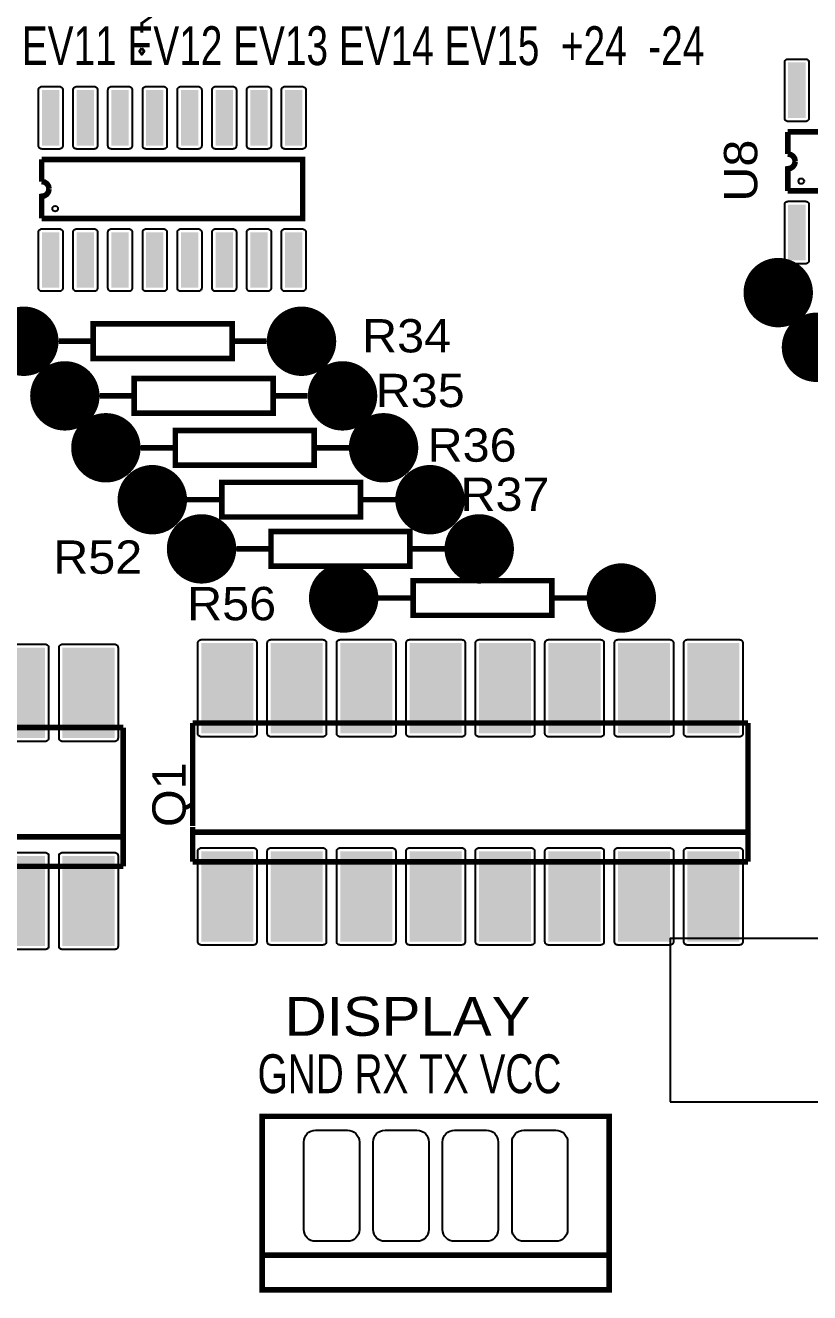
# Model space of a CAD drawing. Header units: inches. Extents: x 18.7 to 39.4, y 4.3 to 20.5.
# Drawn here: x 25.303 to 26.794, y 11.537 to 13.948 of the extents above; entities that cross this region are included whole.
import ezdxf
from ezdxf.enums import TextEntityAlignment as Align

# ---------------------------------------------------------------- set-up
doc = ezdxf.new("R2010")
doc.units = ezdxf.units.IN
doc.header["$MEASUREMENT"] = 0
for name, color, linetype in [('SYMS', 7, 'Continuous'), ('TAGS', 150, 'Continuous'), ('XREF', 7, 'Continuous')]:
    doc.layers.add(name, color=color, linetype=linetype)
doc.styles.get("Standard").update_dxf_attribs({"font": 'arial.ttf'})
doc.styles.add('WD', font='romans.shx')

# ---------------------------------------------------------------- blocks, each defined once
blk = doc.blocks.new('RPAD')
blk.add_trace([(-0.5, -0.5), (-0.5, 0.5), (0.5, -0.5), (0.5, 0.5)])
blk = doc.blocks.new('EPAD')
at = {"const_width": 0.5}
blk.add_lwpolyline([(-0.25, 0, 1), (0.25, 0, 1)], format="xyb", close=True, dxfattribs=at)
blk = doc.blocks.new('NextionControlV4')
for points in [[(44.5068, 16.2564), (44.5318, 16.2564), (44.5328, 16.2563), (44.5337, 16.256), (44.5346, 16.2555), (44.5353, 16.2549), (44.5359, 16.2542), (44.5364, 16.2533), (44.5367, 16.2524), (44.5368, 16.2514), (44.5368, 16.1714), (44.5367, 16.1704), (44.5364, 16.1694), (44.5359, 16.1686), (44.5353, 16.1678), (44.5346, 16.1672), (44.5337, 16.1668), (44.5328, 16.1665), (44.5318, 16.1664), (44.5068, 16.1664), (44.5057, 16.1665), (44.5048, 16.1668), (44.5039, 16.1672), (44.5032, 16.1678), (44.5026, 16.1686), (44.5022, 16.1694), (44.5019, 16.1704), (44.5018, 16.1714), (44.5018, 16.2514), (44.5019, 16.2524), (44.5022, 16.2533), (44.5026, 16.2542), (44.5032, 16.2549), (44.5039, 16.2555), (44.5048, 16.256), (44.5057, 16.2563), (44.5068, 16.2564)], [(43.432, 16.2167), (43.457, 16.2167), (43.458, 16.2166), (43.4589, 16.2163), (43.4598, 16.2159), (43.4605, 16.2153), (43.4611, 16.2145), (43.4616, 16.2137), (43.4619, 16.2127), (43.462, 16.2117), (43.462, 16.1317), (43.4619, 16.1307), (43.4616, 16.1297), (43.4611, 16.1289), (43.4605, 16.1281), (43.4598, 16.1275), (43.4589, 16.1271), (43.458, 16.1268), (43.457, 16.1267), (43.432, 16.1267), (43.431, 16.1268), (43.43, 16.1271), (43.4292, 16.1275), (43.4284, 16.1281), (43.4278, 16.1289), (43.4274, 16.1297), (43.4271, 16.1307), (43.427, 16.1317), (43.427, 16.2117), (43.4271, 16.2127), (43.4274, 16.2137), (43.4278, 16.2145), (43.4284, 16.2153), (43.4292, 16.2159), (43.43, 16.2163), (43.431, 16.2166), (43.432, 16.2167)], [(43.482, 16.2167), (43.507, 16.2167), (43.508, 16.2166), (43.5089, 16.2163), (43.5098, 16.2159), (43.5105, 16.2153), (43.5111, 16.2145), (43.5116, 16.2137), (43.5119, 16.2127), (43.512, 16.2117), (43.512, 16.1317), (43.5119, 16.1307), (43.5116, 16.1297), (43.5111, 16.1289), (43.5105, 16.1281), (43.5098, 16.1275), (43.5089, 16.1271), (43.508, 16.1268), (43.507, 16.1267), (43.482, 16.1267), (43.481, 16.1268), (43.48, 16.1271), (43.4792, 16.1275), (43.4784, 16.1281), (43.4778, 16.1289), (43.4774, 16.1297), (43.4771, 16.1307), (43.477, 16.1317), (43.477, 16.2117), (43.4771, 16.2127), (43.4774, 16.2137), (43.4778, 16.2145), (43.4784, 16.2153), (43.4792, 16.2159), (43.48, 16.2163), (43.481, 16.2166), (43.482, 16.2167)], [(43.532, 16.2167), (43.557, 16.2167), (43.558, 16.2166), (43.5589, 16.2163), (43.5598, 16.2159), (43.5605, 16.2153), (43.5611, 16.2145), (43.5616, 16.2137), (43.5619, 16.2127), (43.562, 16.2117), (43.562, 16.1317), (43.5619, 16.1307), (43.5616, 16.1297), (43.5611, 16.1289), (43.5605, 16.1281), (43.5598, 16.1275), (43.5589, 16.1271), (43.558, 16.1268), (43.557, 16.1267), (43.532, 16.1267), (43.531, 16.1268), (43.53, 16.1271), (43.5292, 16.1275), (43.5284, 16.1281), (43.5278, 16.1289), (43.5274, 16.1297), (43.5271, 16.1307), (43.527, 16.1317), (43.527, 16.2117), (43.5271, 16.2127), (43.5274, 16.2137), (43.5278, 16.2145), (43.5284, 16.2153), (43.5292, 16.2159), (43.53, 16.2163), (43.531, 16.2166), (43.532, 16.2167)], [(43.582, 16.2167), (43.607, 16.2167), (43.608, 16.2166), (43.6089, 16.2163), (43.6098, 16.2159), (43.6105, 16.2153), (43.6111, 16.2145), (43.6116, 16.2137), (43.6119, 16.2127), (43.612, 16.2117), (43.612, 16.1317), (43.6119, 16.1307), (43.6116, 16.1297), (43.6111, 16.1289), (43.6105, 16.1281), (43.6098, 16.1275), (43.6089, 16.1271), (43.608, 16.1268), (43.607, 16.1267), (43.582, 16.1267), (43.581, 16.1268), (43.58, 16.1271), (43.5792, 16.1275), (43.5784, 16.1281), (43.5778, 16.1289), (43.5774, 16.1297), (43.5771, 16.1307), (43.577, 16.1317), (43.577, 16.2117), (43.5771, 16.2127), (43.5774, 16.2137), (43.5778, 16.2145), (43.5784, 16.2153), (43.5792, 16.2159), (43.58, 16.2163), (43.581, 16.2166), (43.582, 16.2167)], [(43.632, 16.2167), (43.657, 16.2167), (43.658, 16.2166), (43.6589, 16.2163), (43.6598, 16.2159), (43.6605, 16.2153), (43.6611, 16.2145), (43.6616, 16.2137), (43.6619, 16.2127), (43.662, 16.2117), (43.662, 16.1317), (43.6619, 16.1307), (43.6616, 16.1297), (43.6611, 16.1289), (43.6605, 16.1281), (43.6598, 16.1275), (43.6589, 16.1271), (43.658, 16.1268), (43.657, 16.1267), (43.632, 16.1267), (43.631, 16.1268), (43.63, 16.1271), (43.6292, 16.1275), (43.6284, 16.1281), (43.6278, 16.1289), (43.6274, 16.1297), (43.6271, 16.1307), (43.627, 16.1317), (43.627, 16.2117), (43.6271, 16.2127), (43.6274, 16.2137), (43.6278, 16.2145), (43.6284, 16.2153), (43.6292, 16.2159), (43.63, 16.2163), (43.631, 16.2166), (43.632, 16.2167)], [(43.682, 16.2167), (43.707, 16.2167), (43.708, 16.2166), (43.7089, 16.2163), (43.7098, 16.2159), (43.7105, 16.2153), (43.7111, 16.2145), (43.7116, 16.2137), (43.7119, 16.2127), (43.712, 16.2117), (43.712, 16.1317), (43.7119, 16.1307), (43.7116, 16.1297), (43.7111, 16.1289), (43.7105, 16.1281), (43.7098, 16.1275), (43.7089, 16.1271), (43.708, 16.1268), (43.707, 16.1267), (43.682, 16.1267), (43.681, 16.1268), (43.68, 16.1271), (43.6792, 16.1275), (43.6784, 16.1281), (43.6778, 16.1289), (43.6774, 16.1297), (43.6771, 16.1307), (43.677, 16.1317), (43.677, 16.2117), (43.6771, 16.2127), (43.6774, 16.2137), (43.6778, 16.2145), (43.6784, 16.2153), (43.6792, 16.2159), (43.68, 16.2163), (43.681, 16.2166), (43.682, 16.2167)], [(43.732, 16.2167), (43.757, 16.2167), (43.758, 16.2166), (43.7589, 16.2163), (43.7598, 16.2159), (43.7605, 16.2153), (43.7611, 16.2145), (43.7616, 16.2137), (43.7619, 16.2127), (43.762, 16.2117), (43.762, 16.1317), (43.7619, 16.1307), (43.7616, 16.1297), (43.7611, 16.1289), (43.7605, 16.1281), (43.7598, 16.1275), (43.7589, 16.1271), (43.758, 16.1268), (43.757, 16.1267), (43.732, 16.1267), (43.731, 16.1268), (43.73, 16.1271), (43.7292, 16.1275), (43.7284, 16.1281), (43.7278, 16.1289), (43.7274, 16.1297), (43.7271, 16.1307), (43.727, 16.1317), (43.727, 16.2117), (43.7271, 16.2127), (43.7274, 16.2137), (43.7278, 16.2145), (43.7284, 16.2153), (43.7292, 16.2159), (43.73, 16.2163), (43.731, 16.2166), (43.732, 16.2167)], [(43.782, 16.2167), (43.807, 16.2167), (43.808, 16.2166), (43.8089, 16.2163), (43.8098, 16.2159), (43.8105, 16.2153), (43.8111, 16.2145), (43.8116, 16.2137), (43.8119, 16.2127), (43.812, 16.2117), (43.812, 16.1317), (43.8119, 16.1307), (43.8116, 16.1297), (43.8111, 16.1289), (43.8105, 16.1281), (43.8098, 16.1275), (43.8089, 16.1271), (43.808, 16.1268), (43.807, 16.1267), (43.782, 16.1267), (43.781, 16.1268), (43.78, 16.1271), (43.7792, 16.1275), (43.7784, 16.1281), (43.7778, 16.1289), (43.7774, 16.1297), (43.7771, 16.1307), (43.777, 16.1317), (43.777, 16.2117), (43.7771, 16.2127), (43.7774, 16.2137), (43.7778, 16.2145), (43.7784, 16.2153), (43.7792, 16.2159), (43.78, 16.2163), (43.781, 16.2166), (43.782, 16.2167)], [(44.5318, 15.9614), (44.5068, 15.9614), (44.5057, 15.9615), (44.5048, 15.9618), (44.5039, 15.9622), (44.5032, 15.9628), (44.5026, 15.9636), (44.5022, 15.9644), (44.5019, 15.9654), (44.5018, 15.9664), (44.5018, 16.0464), (44.5019, 16.0474), (44.5022, 16.0483), (44.5026, 16.0492), (44.5032, 16.0499), (44.5039, 16.0505), (44.5048, 16.051), (44.5057, 16.0513), (44.5068, 16.0514), (44.5318, 16.0514), (44.5328, 16.0513), (44.5337, 16.051), (44.5346, 16.0505), (44.5353, 16.0499), (44.5359, 16.0492), (44.5364, 16.0483), (44.5367, 16.0474), (44.5368, 16.0464), (44.5368, 15.9664), (44.5367, 15.9654), (44.5364, 15.9644), (44.5359, 15.9636), (44.5353, 15.9628), (44.5346, 15.9622), (44.5337, 15.9618), (44.5328, 15.9615), (44.5318, 15.9614)], [(43.457, 15.9217), (43.432, 15.9217), (43.431, 15.9218), (43.43, 15.9221), (43.4292, 15.9225), (43.4284, 15.9231), (43.4278, 15.9239), (43.4274, 15.9247), (43.4271, 15.9257), (43.427, 15.9267), (43.427, 16.0067), (43.4271, 16.0077), (43.4274, 16.0087), (43.4278, 16.0095), (43.4284, 16.0103), (43.4292, 16.0109), (43.43, 16.0113), (43.431, 16.0116), (43.432, 16.0117), (43.457, 16.0117), (43.458, 16.0116), (43.4589, 16.0113), (43.4598, 16.0109), (43.4605, 16.0103), (43.4611, 16.0095), (43.4616, 16.0087), (43.4619, 16.0077), (43.462, 16.0067), (43.462, 15.9267), (43.4619, 15.9257), (43.4616, 15.9247), (43.4611, 15.9239), (43.4605, 15.9231), (43.4598, 15.9225), (43.4589, 15.9221), (43.458, 15.9218), (43.457, 15.9217)], [(43.507, 15.9217), (43.482, 15.9217), (43.481, 15.9218), (43.48, 15.9221), (43.4792, 15.9225), (43.4784, 15.9231), (43.4778, 15.9239), (43.4774, 15.9247), (43.4771, 15.9257), (43.477, 15.9267), (43.477, 16.0067), (43.4771, 16.0077), (43.4774, 16.0087), (43.4778, 16.0095), (43.4784, 16.0103), (43.4792, 16.0109), (43.48, 16.0113), (43.481, 16.0116), (43.482, 16.0117), (43.507, 16.0117), (43.508, 16.0116), (43.5089, 16.0113), (43.5098, 16.0109), (43.5105, 16.0103), (43.5111, 16.0095), (43.5116, 16.0087), (43.5119, 16.0077), (43.512, 16.0067), (43.512, 15.9267), (43.5119, 15.9257), (43.5116, 15.9247), (43.5111, 15.9239), (43.5105, 15.9231), (43.5098, 15.9225), (43.5089, 15.9221), (43.508, 15.9218), (43.507, 15.9217)], [(43.557, 15.9217), (43.532, 15.9217), (43.531, 15.9218), (43.53, 15.9221), (43.5292, 15.9225), (43.5284, 15.9231), (43.5278, 15.9239), (43.5274, 15.9247), (43.5271, 15.9257), (43.527, 15.9267), (43.527, 16.0067), (43.5271, 16.0077), (43.5274, 16.0087), (43.5278, 16.0095), (43.5284, 16.0103), (43.5292, 16.0109), (43.53, 16.0113), (43.531, 16.0116), (43.532, 16.0117), (43.557, 16.0117), (43.558, 16.0116), (43.5589, 16.0113), (43.5598, 16.0109), (43.5605, 16.0103), (43.5611, 16.0095), (43.5616, 16.0087), (43.5619, 16.0077), (43.562, 16.0067), (43.562, 15.9267), (43.5619, 15.9257), (43.5616, 15.9247), (43.5611, 15.9239), (43.5605, 15.9231), (43.5598, 15.9225), (43.5589, 15.9221), (43.558, 15.9218), (43.557, 15.9217)], [(43.607, 15.9217), (43.582, 15.9217), (43.581, 15.9218), (43.58, 15.9221), (43.5792, 15.9225), (43.5784, 15.9231), (43.5778, 15.9239), (43.5774, 15.9247), (43.5771, 15.9257), (43.577, 15.9267), (43.577, 16.0067), (43.5771, 16.0077), (43.5774, 16.0087), (43.5778, 16.0095), (43.5784, 16.0103), (43.5792, 16.0109), (43.58, 16.0113), (43.581, 16.0116), (43.582, 16.0117), (43.607, 16.0117), (43.608, 16.0116), (43.6089, 16.0113), (43.6098, 16.0109), (43.6105, 16.0103), (43.6111, 16.0095), (43.6116, 16.0087), (43.6119, 16.0077), (43.612, 16.0067), (43.612, 15.9267), (43.6119, 15.9257), (43.6116, 15.9247), (43.6111, 15.9239), (43.6105, 15.9231), (43.6098, 15.9225), (43.6089, 15.9221), (43.608, 15.9218), (43.607, 15.9217)], [(43.657, 15.9217), (43.632, 15.9217), (43.631, 15.9218), (43.63, 15.9221), (43.6292, 15.9225), (43.6284, 15.9231), (43.6278, 15.9239), (43.6274, 15.9247), (43.6271, 15.9257), (43.627, 15.9267), (43.627, 16.0067), (43.6271, 16.0077), (43.6274, 16.0087), (43.6278, 16.0095), (43.6284, 16.0103), (43.6292, 16.0109), (43.63, 16.0113), (43.631, 16.0116), (43.632, 16.0117), (43.657, 16.0117), (43.658, 16.0116), (43.6589, 16.0113), (43.6598, 16.0109), (43.6605, 16.0103), (43.6611, 16.0095), (43.6616, 16.0087), (43.6619, 16.0077), (43.662, 16.0067), (43.662, 15.9267), (43.6619, 15.9257), (43.6616, 15.9247), (43.6611, 15.9239), (43.6605, 15.9231), (43.6598, 15.9225), (43.6589, 15.9221), (43.658, 15.9218), (43.657, 15.9217)], [(43.707, 15.9217), (43.682, 15.9217), (43.681, 15.9218), (43.68, 15.9221), (43.6792, 15.9225), (43.6784, 15.9231), (43.6778, 15.9239), (43.6774, 15.9247), (43.6771, 15.9257), (43.677, 15.9267), (43.677, 16.0067), (43.6771, 16.0077), (43.6774, 16.0087), (43.6778, 16.0095), (43.6784, 16.0103), (43.6792, 16.0109), (43.68, 16.0113), (43.681, 16.0116), (43.682, 16.0117), (43.707, 16.0117), (43.708, 16.0116), (43.7089, 16.0113), (43.7098, 16.0109), (43.7105, 16.0103), (43.7111, 16.0095), (43.7116, 16.0087), (43.7119, 16.0077), (43.712, 16.0067), (43.712, 15.9267), (43.7119, 15.9257), (43.7116, 15.9247), (43.7111, 15.9239), (43.7105, 15.9231), (43.7098, 15.9225), (43.7089, 15.9221), (43.708, 15.9218), (43.707, 15.9217)], [(43.757, 15.9217), (43.732, 15.9217), (43.731, 15.9218), (43.73, 15.9221), (43.7292, 15.9225), (43.7284, 15.9231), (43.7278, 15.9239), (43.7274, 15.9247), (43.7271, 15.9257), (43.727, 15.9267), (43.727, 16.0067), (43.7271, 16.0077), (43.7274, 16.0087), (43.7278, 16.0095), (43.7284, 16.0103), (43.7292, 16.0109), (43.73, 16.0113), (43.731, 16.0116), (43.732, 16.0117), (43.757, 16.0117), (43.758, 16.0116), (43.7589, 16.0113), (43.7598, 16.0109), (43.7605, 16.0103), (43.7611, 16.0095), (43.7616, 16.0087), (43.7619, 16.0077), (43.762, 16.0067), (43.762, 15.9267), (43.7619, 15.9257), (43.7616, 15.9247), (43.7611, 15.9239), (43.7605, 15.9231), (43.7598, 15.9225), (43.7589, 15.9221), (43.758, 15.9218), (43.757, 15.9217)], [(43.807, 15.9217), (43.782, 15.9217), (43.781, 15.9218), (43.78, 15.9221), (43.7792, 15.9225), (43.7784, 15.9231), (43.7778, 15.9239), (43.7774, 15.9247), (43.7771, 15.9257), (43.777, 15.9267), (43.777, 16.0067), (43.7771, 16.0077), (43.7774, 16.0087), (43.7778, 16.0095), (43.7784, 16.0103), (43.7792, 16.0109), (43.78, 16.0113), (43.781, 16.0116), (43.782, 16.0117), (43.807, 16.0117), (43.808, 16.0116), (43.8089, 16.0113), (43.8098, 16.0109), (43.8105, 16.0103), (43.8111, 16.0095), (43.8116, 16.0087), (43.8119, 16.0077), (43.812, 16.0067), (43.812, 15.9267), (43.8119, 15.9257), (43.8116, 15.9247), (43.8111, 15.9239), (43.8105, 15.9231), (43.8098, 15.9225), (43.8089, 15.9221), (43.808, 15.9218), (43.807, 15.9217)], [(43.4615, 15.4131), (43.5365, 15.4131), (43.5376, 15.413), (43.5385, 15.4127), (43.5394, 15.4122), (43.5401, 15.4116), (43.5407, 15.4109), (43.5412, 15.41), (43.5414, 15.4091), (43.5415, 15.4081), (43.5415, 15.2781), (43.5414, 15.2771), (43.5412, 15.2761), (43.5407, 15.2753), (43.5401, 15.2745), (43.5394, 15.2739), (43.5385, 15.2735), (43.5376, 15.2732), (43.5365, 15.2731), (43.4615, 15.2731), (43.4605, 15.2732), (43.4596, 15.2735), (43.4587, 15.2739), (43.458, 15.2745), (43.4574, 15.2753), (43.4569, 15.2761), (43.4566, 15.2771), (43.4565, 15.2781), (43.4565, 15.4081), (43.4566, 15.4091), (43.4569, 15.41), (43.4574, 15.4109), (43.458, 15.4116), (43.4587, 15.4122), (43.4596, 15.4127), (43.4605, 15.413), (43.4615, 15.4131)], [(43.6615, 15.4197), (43.7365, 15.4197), (43.7376, 15.4196), (43.7385, 15.4193), (43.7394, 15.4188), (43.7401, 15.4182), (43.7407, 15.4175), (43.7412, 15.4167), (43.7414, 15.4157), (43.7415, 15.4147), (43.7415, 15.2847), (43.7414, 15.2837), (43.7412, 15.2827), (43.7407, 15.2819), (43.7401, 15.2811), (43.7394, 15.2805), (43.7385, 15.2801), (43.7376, 15.2798), (43.7365, 15.2797), (43.6615, 15.2797), (43.6605, 15.2798), (43.6596, 15.2801), (43.6587, 15.2805), (43.658, 15.2811), (43.6574, 15.2819), (43.6569, 15.2827), (43.6566, 15.2837), (43.6565, 15.2847), (43.6565, 15.4147), (43.6566, 15.4157), (43.6569, 15.4167), (43.6574, 15.4175), (43.658, 15.4182), (43.6587, 15.4188), (43.6596, 15.4193), (43.6605, 15.4196), (43.6615, 15.4197)], [(43.7615, 15.4197), (43.8365, 15.4197), (43.8376, 15.4196), (43.8385, 15.4193), (43.8394, 15.4188), (43.8401, 15.4182), (43.8407, 15.4175), (43.8412, 15.4167), (43.8414, 15.4157), (43.8415, 15.4147), (43.8415, 15.2847), (43.8414, 15.2837), (43.8412, 15.2827), (43.8407, 15.2819), (43.8401, 15.2811), (43.8394, 15.2805), (43.8385, 15.2801), (43.8376, 15.2798), (43.8365, 15.2797), (43.7615, 15.2797), (43.7605, 15.2798), (43.7596, 15.2801), (43.7587, 15.2805), (43.758, 15.2811), (43.7574, 15.2819), (43.7569, 15.2827), (43.7566, 15.2837), (43.7565, 15.2847), (43.7565, 15.4147), (43.7566, 15.4157), (43.7569, 15.4167), (43.7574, 15.4175), (43.758, 15.4182), (43.7587, 15.4188), (43.7596, 15.4193), (43.7605, 15.4196), (43.7615, 15.4197)], [(43.8615, 15.4197), (43.9365, 15.4197), (43.9376, 15.4196), (43.9385, 15.4193), (43.9394, 15.4188), (43.9401, 15.4182), (43.9407, 15.4175), (43.9412, 15.4167), (43.9414, 15.4157), (43.9415, 15.4147), (43.9415, 15.2847), (43.9414, 15.2837), (43.9412, 15.2827), (43.9407, 15.2819), (43.9401, 15.2811), (43.9394, 15.2805), (43.9385, 15.2801), (43.9376, 15.2798), (43.9365, 15.2797), (43.8615, 15.2797), (43.8605, 15.2798), (43.8596, 15.2801), (43.8587, 15.2805), (43.858, 15.2811), (43.8574, 15.2819), (43.8569, 15.2827), (43.8566, 15.2837), (43.8565, 15.2847), (43.8565, 15.4147), (43.8566, 15.4157), (43.8569, 15.4167), (43.8574, 15.4175), (43.858, 15.4182), (43.8587, 15.4188), (43.8596, 15.4193), (43.8605, 15.4196), (43.8615, 15.4197)], [(43.9615, 15.4197), (44.0365, 15.4197), (44.0376, 15.4196), (44.0385, 15.4193), (44.0394, 15.4188), (44.0401, 15.4182), (44.0407, 15.4175), (44.0412, 15.4167), (44.0414, 15.4157), (44.0415, 15.4147), (44.0415, 15.2847), (44.0414, 15.2837), (44.0412, 15.2827), (44.0407, 15.2819), (44.0401, 15.2811), (44.0394, 15.2805), (44.0385, 15.2801), (44.0376, 15.2798), (44.0365, 15.2797), (43.9615, 15.2797), (43.9605, 15.2798), (43.9596, 15.2801), (43.9587, 15.2805), (43.958, 15.2811), (43.9574, 15.2819), (43.9569, 15.2827), (43.9566, 15.2837), (43.9565, 15.2847), (43.9565, 15.4147), (43.9566, 15.4157), (43.9569, 15.4167), (43.9574, 15.4175), (43.958, 15.4182), (43.9587, 15.4188), (43.9596, 15.4193), (43.9605, 15.4196), (43.9615, 15.4197)], [(44.0615, 15.4197), (44.1365, 15.4197), (44.1376, 15.4196), (44.1385, 15.4193), (44.1394, 15.4188), (44.1401, 15.4182), (44.1407, 15.4175), (44.1412, 15.4167), (44.1414, 15.4157), (44.1415, 15.4147), (44.1415, 15.2847), (44.1414, 15.2837), (44.1412, 15.2827), (44.1407, 15.2819), (44.1401, 15.2811), (44.1394, 15.2805), (44.1385, 15.2801), (44.1376, 15.2798), (44.1365, 15.2797), (44.0615, 15.2797), (44.0605, 15.2798), (44.0596, 15.2801), (44.0587, 15.2805), (44.058, 15.2811), (44.0574, 15.2819), (44.0569, 15.2827), (44.0566, 15.2837), (44.0565, 15.2847), (44.0565, 15.4147), (44.0566, 15.4157), (44.0569, 15.4167), (44.0574, 15.4175), (44.058, 15.4182), (44.0587, 15.4188), (44.0596, 15.4193), (44.0605, 15.4196), (44.0615, 15.4197)], [(44.1615, 15.4197), (44.2365, 15.4197), (44.2376, 15.4196), (44.2385, 15.4193), (44.2394, 15.4188), (44.2401, 15.4182), (44.2407, 15.4175), (44.2412, 15.4167), (44.2414, 15.4157), (44.2415, 15.4147), (44.2415, 15.2847), (44.2414, 15.2837), (44.2412, 15.2827), (44.2407, 15.2819), (44.2401, 15.2811), (44.2394, 15.2805), (44.2385, 15.2801), (44.2376, 15.2798), (44.2365, 15.2797), (44.1615, 15.2797), (44.1605, 15.2798), (44.1596, 15.2801), (44.1587, 15.2805), (44.158, 15.2811), (44.1574, 15.2819), (44.1569, 15.2827), (44.1566, 15.2837), (44.1565, 15.2847), (44.1565, 15.4147), (44.1566, 15.4157), (44.1569, 15.4167), (44.1574, 15.4175), (44.158, 15.4182), (44.1587, 15.4188), (44.1596, 15.4193), (44.1605, 15.4196), (44.1615, 15.4197)], [(44.2615, 15.4197), (44.3365, 15.4197), (44.3376, 15.4196), (44.3385, 15.4193), (44.3394, 15.4188), (44.3401, 15.4182), (44.3407, 15.4175), (44.3412, 15.4167), (44.3414, 15.4157), (44.3415, 15.4147), (44.3415, 15.2847), (44.3414, 15.2837), (44.3412, 15.2827), (44.3407, 15.2819), (44.3401, 15.2811), (44.3394, 15.2805), (44.3385, 15.2801), (44.3376, 15.2798), (44.3365, 15.2797), (44.2615, 15.2797), (44.2605, 15.2798), (44.2596, 15.2801), (44.2587, 15.2805), (44.258, 15.2811), (44.2574, 15.2819), (44.2569, 15.2827), (44.2566, 15.2837), (44.2565, 15.2847), (44.2565, 15.4147), (44.2566, 15.4157), (44.2569, 15.4167), (44.2574, 15.4175), (44.258, 15.4182), (44.2587, 15.4188), (44.2596, 15.4193), (44.2605, 15.4196), (44.2615, 15.4197)], [(44.3615, 15.4197), (44.4365, 15.4197), (44.4376, 15.4196), (44.4385, 15.4193), (44.4394, 15.4188), (44.4401, 15.4182), (44.4407, 15.4175), (44.4412, 15.4167), (44.4414, 15.4157), (44.4415, 15.4147), (44.4415, 15.2847), (44.4414, 15.2837), (44.4412, 15.2827), (44.4407, 15.2819), (44.4401, 15.2811), (44.4394, 15.2805), (44.4385, 15.2801), (44.4376, 15.2798), (44.4365, 15.2797), (44.3615, 15.2797), (44.3605, 15.2798), (44.3596, 15.2801), (44.3587, 15.2805), (44.358, 15.2811), (44.3574, 15.2819), (44.3569, 15.2827), (44.3566, 15.2837), (44.3565, 15.2847), (44.3565, 15.4147), (44.3566, 15.4157), (44.3569, 15.4167), (44.3574, 15.4175), (44.358, 15.4182), (44.3587, 15.4188), (44.3596, 15.4193), (44.3605, 15.4196), (44.3615, 15.4197)], [(43.4615, 15.1131), (43.5365, 15.1131), (43.5376, 15.113), (43.5385, 15.1127), (43.5394, 15.1122), (43.5401, 15.1116), (43.5407, 15.1109), (43.5412, 15.11), (43.5414, 15.1091), (43.5415, 15.1081), (43.5415, 14.9781), (43.5414, 14.9771), (43.5412, 14.9761), (43.5407, 14.9753), (43.5401, 14.9745), (43.5394, 14.9739), (43.5385, 14.9735), (43.5376, 14.9732), (43.5365, 14.9731), (43.4615, 14.9731), (43.4605, 14.9732), (43.4596, 14.9735), (43.4587, 14.9739), (43.458, 14.9745), (43.4574, 14.9753), (43.4569, 14.9761), (43.4566, 14.9771), (43.4565, 14.9781), (43.4565, 15.1081), (43.4566, 15.1091), (43.4569, 15.11), (43.4574, 15.1109), (43.458, 15.1116), (43.4587, 15.1122), (43.4596, 15.1127), (43.4605, 15.113), (43.4615, 15.1131)], [(43.6615, 15.1197), (43.7365, 15.1197), (43.7376, 15.1196), (43.7385, 15.1193), (43.7394, 15.1188), (43.7401, 15.1182), (43.7407, 15.1175), (43.7412, 15.1167), (43.7414, 15.1157), (43.7415, 15.1147), (43.7415, 14.9847), (43.7414, 14.9837), (43.7412, 14.9827), (43.7407, 14.9819), (43.7401, 14.9811), (43.7394, 14.9805), (43.7385, 14.9801), (43.7376, 14.9798), (43.7365, 14.9797), (43.6615, 14.9797), (43.6605, 14.9798), (43.6596, 14.9801), (43.6587, 14.9805), (43.658, 14.9811), (43.6574, 14.9819), (43.6569, 14.9827), (43.6566, 14.9837), (43.6565, 14.9847), (43.6565, 15.1147), (43.6566, 15.1157), (43.6569, 15.1167), (43.6574, 15.1175), (43.658, 15.1182), (43.6587, 15.1188), (43.6596, 15.1193), (43.6605, 15.1196), (43.6615, 15.1197)], [(43.7615, 15.1197), (43.8365, 15.1197), (43.8376, 15.1196), (43.8385, 15.1193), (43.8394, 15.1188), (43.8401, 15.1182), (43.8407, 15.1175), (43.8412, 15.1167), (43.8414, 15.1157), (43.8415, 15.1147), (43.8415, 14.9847), (43.8414, 14.9837), (43.8412, 14.9827), (43.8407, 14.9819), (43.8401, 14.9811), (43.8394, 14.9805), (43.8385, 14.9801), (43.8376, 14.9798), (43.8365, 14.9797), (43.7615, 14.9797), (43.7605, 14.9798), (43.7596, 14.9801), (43.7587, 14.9805), (43.758, 14.9811), (43.7574, 14.9819), (43.7569, 14.9827), (43.7566, 14.9837), (43.7565, 14.9847), (43.7565, 15.1147), (43.7566, 15.1157), (43.7569, 15.1167), (43.7574, 15.1175), (43.758, 15.1182), (43.7587, 15.1188), (43.7596, 15.1193), (43.7605, 15.1196), (43.7615, 15.1197)], [(43.8615, 15.1197), (43.9365, 15.1197), (43.9376, 15.1196), (43.9385, 15.1193), (43.9394, 15.1188), (43.9401, 15.1182), (43.9407, 15.1175), (43.9412, 15.1167), (43.9414, 15.1157), (43.9415, 15.1147), (43.9415, 14.9847), (43.9414, 14.9837), (43.9412, 14.9827), (43.9407, 14.9819), (43.9401, 14.9811), (43.9394, 14.9805), (43.9385, 14.9801), (43.9376, 14.9798), (43.9365, 14.9797), (43.8615, 14.9797), (43.8605, 14.9798), (43.8596, 14.9801), (43.8587, 14.9805), (43.858, 14.9811), (43.8574, 14.9819), (43.8569, 14.9827), (43.8566, 14.9837), (43.8565, 14.9847), (43.8565, 15.1147), (43.8566, 15.1157), (43.8569, 15.1167), (43.8574, 15.1175), (43.858, 15.1182), (43.8587, 15.1188), (43.8596, 15.1193), (43.8605, 15.1196), (43.8615, 15.1197)], [(43.9615, 15.1197), (44.0365, 15.1197), (44.0376, 15.1196), (44.0385, 15.1193), (44.0394, 15.1188), (44.0401, 15.1182), (44.0407, 15.1175), (44.0412, 15.1167), (44.0414, 15.1157), (44.0415, 15.1147), (44.0415, 14.9847), (44.0414, 14.9837), (44.0412, 14.9827), (44.0407, 14.9819), (44.0401, 14.9811), (44.0394, 14.9805), (44.0385, 14.9801), (44.0376, 14.9798), (44.0365, 14.9797), (43.9615, 14.9797), (43.9605, 14.9798), (43.9596, 14.9801), (43.9587, 14.9805), (43.958, 14.9811), (43.9574, 14.9819), (43.9569, 14.9827), (43.9566, 14.9837), (43.9565, 14.9847), (43.9565, 15.1147), (43.9566, 15.1157), (43.9569, 15.1167), (43.9574, 15.1175), (43.958, 15.1182), (43.9587, 15.1188), (43.9596, 15.1193), (43.9605, 15.1196), (43.9615, 15.1197)], [(44.0615, 15.1197), (44.1365, 15.1197), (44.1376, 15.1196), (44.1385, 15.1193), (44.1394, 15.1188), (44.1401, 15.1182), (44.1407, 15.1175), (44.1412, 15.1167), (44.1414, 15.1157), (44.1415, 15.1147), (44.1415, 14.9847), (44.1414, 14.9837), (44.1412, 14.9827), (44.1407, 14.9819), (44.1401, 14.9811), (44.1394, 14.9805), (44.1385, 14.9801), (44.1376, 14.9798), (44.1365, 14.9797), (44.0615, 14.9797), (44.0605, 14.9798), (44.0596, 14.9801), (44.0587, 14.9805), (44.058, 14.9811), (44.0574, 14.9819), (44.0569, 14.9827), (44.0566, 14.9837), (44.0565, 14.9847), (44.0565, 15.1147), (44.0566, 15.1157), (44.0569, 15.1167), (44.0574, 15.1175), (44.058, 15.1182), (44.0587, 15.1188), (44.0596, 15.1193), (44.0605, 15.1196), (44.0615, 15.1197)], [(44.1615, 15.1197), (44.2365, 15.1197), (44.2376, 15.1196), (44.2385, 15.1193), (44.2394, 15.1188), (44.2401, 15.1182), (44.2407, 15.1175), (44.2412, 15.1167), (44.2414, 15.1157), (44.2415, 15.1147), (44.2415, 14.9847), (44.2414, 14.9837), (44.2412, 14.9827), (44.2407, 14.9819), (44.2401, 14.9811), (44.2394, 14.9805), (44.2385, 14.9801), (44.2376, 14.9798), (44.2365, 14.9797), (44.1615, 14.9797), (44.1605, 14.9798), (44.1596, 14.9801), (44.1587, 14.9805), (44.158, 14.9811), (44.1574, 14.9819), (44.1569, 14.9827), (44.1566, 14.9837), (44.1565, 14.9847), (44.1565, 15.1147), (44.1566, 15.1157), (44.1569, 15.1167), (44.1574, 15.1175), (44.158, 15.1182), (44.1587, 15.1188), (44.1596, 15.1193), (44.1605, 15.1196), (44.1615, 15.1197)], [(44.2615, 15.1197), (44.3365, 15.1197), (44.3376, 15.1196), (44.3385, 15.1193), (44.3394, 15.1188), (44.3401, 15.1182), (44.3407, 15.1175), (44.3412, 15.1167), (44.3414, 15.1157), (44.3415, 15.1147), (44.3415, 14.9847), (44.3414, 14.9837), (44.3412, 14.9827), (44.3407, 14.9819), (44.3401, 14.9811), (44.3394, 14.9805), (44.3385, 14.9801), (44.3376, 14.9798), (44.3365, 14.9797), (44.2615, 14.9797), (44.2605, 14.9798), (44.2596, 14.9801), (44.2587, 14.9805), (44.258, 14.9811), (44.2574, 14.9819), (44.2569, 14.9827), (44.2566, 14.9837), (44.2565, 14.9847), (44.2565, 15.1147), (44.2566, 15.1157), (44.2569, 15.1167), (44.2574, 15.1175), (44.258, 15.1182), (44.2587, 15.1188), (44.2596, 15.1193), (44.2605, 15.1196), (44.2615, 15.1197)], [(44.3615, 15.1197), (44.4365, 15.1197), (44.4376, 15.1196), (44.4385, 15.1193), (44.4394, 15.1188), (44.4401, 15.1182), (44.4407, 15.1175), (44.4412, 15.1167), (44.4414, 15.1157), (44.4415, 15.1147), (44.4415, 14.9847), (44.4414, 14.9837), (44.4412, 14.9827), (44.4407, 14.9819), (44.4401, 14.9811), (44.4394, 14.9805), (44.4385, 14.9801), (44.4376, 14.9798), (44.4365, 14.9797), (44.3615, 14.9797), (44.3605, 14.9798), (44.3596, 14.9801), (44.3587, 14.9805), (44.358, 14.9811), (44.3574, 14.9819), (44.3569, 14.9827), (44.3566, 14.9837), (44.3565, 14.9847), (44.3565, 15.1147), (44.3566, 15.1157), (44.3569, 15.1167), (44.3574, 15.1175), (44.358, 15.1182), (44.3587, 15.1188), (44.3596, 15.1193), (44.3605, 15.1196), (44.3615, 15.1197)], [(43.8721, 14.5528), (43.8261, 14.5528), (43.8226, 14.5531), (43.8194, 14.5541), (43.8165, 14.5556), (43.814, 14.5577), (43.812, 14.5602), (43.8104, 14.5631), (43.8094, 14.5663), (43.8091, 14.5698), (43.8091, 14.6958), (43.8094, 14.6993), (43.8104, 14.7025), (43.812, 14.7054), (43.814, 14.7079), (43.8165, 14.7099), (43.8194, 14.7115), (43.8226, 14.7124), (43.8261, 14.7128), (43.8721, 14.7128), (43.8756, 14.7124), (43.8788, 14.7115), (43.8817, 14.7099), (43.8842, 14.7079), (43.8862, 14.7054), (43.8878, 14.7025), (43.8888, 14.6993), (43.8891, 14.6958), (43.8891, 14.5698), (43.8888, 14.5663), (43.8878, 14.5631), (43.8862, 14.5602), (43.8842, 14.5577), (43.8817, 14.5556), (43.8788, 14.5541), (43.8756, 14.5531), (43.8721, 14.5528)], [(43.9721, 14.5528), (43.9261, 14.5528), (43.9226, 14.5531), (43.9194, 14.5541), (43.9165, 14.5556), (43.914, 14.5577), (43.912, 14.5602), (43.9104, 14.5631), (43.9094, 14.5663), (43.9091, 14.5698), (43.9091, 14.6958), (43.9094, 14.6993), (43.9104, 14.7025), (43.912, 14.7054), (43.914, 14.7079), (43.9165, 14.7099), (43.9194, 14.7115), (43.9226, 14.7124), (43.9261, 14.7128), (43.9721, 14.7128), (43.9756, 14.7124), (43.9788, 14.7115), (43.9817, 14.7099), (43.9842, 14.7079), (43.9862, 14.7054), (43.9878, 14.7025), (43.9888, 14.6993), (43.9891, 14.6958), (43.9891, 14.5698), (43.9888, 14.5663), (43.9878, 14.5631), (43.9862, 14.5602), (43.9842, 14.5577), (43.9817, 14.5556), (43.9788, 14.5541), (43.9756, 14.5531), (43.9721, 14.5528)], [(44.0721, 14.5528), (44.0261, 14.5528), (44.0226, 14.5531), (44.0194, 14.5541), (44.0165, 14.5556), (44.014, 14.5577), (44.012, 14.5602), (44.0104, 14.5631), (44.0094, 14.5663), (44.0091, 14.5698), (44.0091, 14.6958), (44.0094, 14.6993), (44.0104, 14.7025), (44.012, 14.7054), (44.014, 14.7079), (44.0165, 14.7099), (44.0194, 14.7115), (44.0226, 14.7124), (44.0261, 14.7128), (44.0721, 14.7128), (44.0756, 14.7124), (44.0788, 14.7115), (44.0817, 14.7099), (44.0842, 14.7079), (44.0862, 14.7054), (44.0878, 14.7025), (44.0888, 14.6993), (44.0891, 14.6958), (44.0891, 14.5698), (44.0888, 14.5663), (44.0878, 14.5631), (44.0862, 14.5602), (44.0842, 14.5577), (44.0817, 14.5556), (44.0788, 14.5541), (44.0756, 14.5531), (44.0721, 14.5528)], [(44.1721, 14.5528), (44.1261, 14.5528), (44.1226, 14.5531), (44.1194, 14.5541), (44.1165, 14.5556), (44.114, 14.5577), (44.112, 14.5602), (44.1104, 14.5631), (44.1094, 14.5663), (44.1091, 14.5698), (44.1091, 14.6958), (44.1094, 14.6993), (44.1104, 14.7025), (44.112, 14.7054), (44.114, 14.7079), (44.1165, 14.7099), (44.1194, 14.7115), (44.1226, 14.7124), (44.1261, 14.7128), (44.1721, 14.7128), (44.1756, 14.7124), (44.1788, 14.7115), (44.1817, 14.7099), (44.1842, 14.7079), (44.1862, 14.7054), (44.1878, 14.7025), (44.1888, 14.6993), (44.1891, 14.6958), (44.1891, 14.5698), (44.1888, 14.5663), (44.1878, 14.5631), (44.1862, 14.5602), (44.1842, 14.5577), (44.1817, 14.5556), (44.1788, 14.5541), (44.1756, 14.5531), (44.1721, 14.5528)]]:
    blk.add_lwpolyline(points, close=True)
at = {"const_width": 0.008}
for points in [[(44.5063, 16.1195), (44.5063, 16.1514)], [(44.5063, 16.1514), (44.5193, 16.1514)], [(44.5063, 16.1195), (44.5063, 16.1514)], [(44.5063, 16.1514), (44.5193, 16.1514)], [(44.5063, 16.1195), (44.5063, 16.1514)], [(44.5063, 16.1514), (44.5193, 16.1514)], [(44.5193, 16.1514), (44.8693, 16.1514)], [(44.5193, 16.1514), (44.8693, 16.1514)], [(44.5193, 16.1514), (44.8693, 16.1514)], [(43.4315, 16.0798), (43.4315, 16.1117)], [(43.4315, 16.1117), (43.4445, 16.1117)], [(43.4315, 16.0798), (43.4315, 16.1117)], [(43.4315, 16.1117), (43.4445, 16.1117)], [(43.4315, 16.0798), (43.4315, 16.1117)], [(43.4315, 16.1117), (43.4445, 16.1117)], [(43.4445, 16.1117), (43.7945, 16.1117)], [(43.4445, 16.1117), (43.7945, 16.1117)], [(43.4445, 16.1117), (43.7945, 16.1117)], [(43.8075, 16.0817), (43.8075, 16.1117), (43.7945, 16.1117)], [(43.8075, 16.0817), (43.8075, 16.1117), (43.7945, 16.1117)], [(43.8075, 16.0817), (43.8075, 16.1117), (43.7945, 16.1117)], [(44.5063, 16.1195), (44.5104, 16.1187), (44.5138, 16.1164), (44.5161, 16.1131), (44.5169, 16.1089)], [(44.5063, 16.1195), (44.5104, 16.1187), (44.5138, 16.1164), (44.5161, 16.1131), (44.5169, 16.1089)], [(44.5063, 16.1195), (44.5104, 16.1187), (44.5138, 16.1164), (44.5161, 16.1131), (44.5169, 16.1089)], [(44.5063, 16.0664), (44.5063, 16.0983), (44.5104, 16.0991), (44.5138, 16.1013), (44.5161, 16.1047), (44.5169, 16.1089)], [(44.5063, 16.0664), (44.5063, 16.0983), (44.5104, 16.0991), (44.5138, 16.1013), (44.5161, 16.1047), (44.5169, 16.1089)], [(44.5063, 16.0664), (44.5063, 16.0983), (44.5104, 16.0991), (44.5138, 16.1013), (44.5161, 16.1047), (44.5169, 16.1089)], [(43.4315, 16.0798), (43.4357, 16.079), (43.439, 16.0768), (43.4413, 16.0734), (43.4421, 16.0692)], [(43.4315, 16.0798), (43.4357, 16.079), (43.439, 16.0768), (43.4413, 16.0734), (43.4421, 16.0692)], [(43.4315, 16.0798), (43.4357, 16.079), (43.439, 16.0768), (43.4413, 16.0734), (43.4421, 16.0692)], [(43.4315, 16.0267), (43.4315, 16.0586), (43.4357, 16.0594), (43.439, 16.0616), (43.4413, 16.065), (43.4421, 16.0692)], [(43.4315, 16.0267), (43.4315, 16.0586), (43.4357, 16.0594), (43.439, 16.0616), (43.4413, 16.065), (43.4421, 16.0692)], [(43.4315, 16.0267), (43.4315, 16.0586), (43.4357, 16.0594), (43.439, 16.0616), (43.4413, 16.065), (43.4421, 16.0692)], [(43.8075, 16.0567), (43.8075, 16.0817)], [(43.8075, 16.0567), (43.8075, 16.0817)], [(43.8075, 16.0567), (43.8075, 16.0817)], [(44.5193, 16.0664), (44.5063, 16.0664)], [(44.5193, 16.0664), (44.5063, 16.0664)], [(44.5193, 16.0664), (44.5063, 16.0664)], [(44.5193, 16.0664), (44.8693, 16.0664)], [(44.5193, 16.0664), (44.8693, 16.0664)], [(44.5193, 16.0664), (44.8693, 16.0664)], [(43.7945, 16.0267), (43.8075, 16.0267), (43.8075, 16.0567)], [(43.7945, 16.0267), (43.8075, 16.0267), (43.8075, 16.0567)], [(43.7945, 16.0267), (43.8075, 16.0267), (43.8075, 16.0567)], [(43.4445, 16.0267), (43.4315, 16.0267)], [(43.4445, 16.0267), (43.4315, 16.0267)], [(43.4445, 16.0267), (43.4315, 16.0267)], [(43.4445, 16.0267), (43.7945, 16.0267)], [(43.4445, 16.0267), (43.7945, 16.0267)], [(43.4445, 16.0267), (43.7945, 16.0267)], [(43.5058, 15.8247), (43.7058, 15.8247), (43.7058, 15.8747), (43.5058, 15.8747), (43.5058, 15.8247)], [(43.5058, 15.8247), (43.7058, 15.8247), (43.7058, 15.8747), (43.5058, 15.8747), (43.5058, 15.8247)], [(43.5058, 15.8247), (43.7058, 15.8247), (43.7058, 15.8747), (43.5058, 15.8747), (43.5058, 15.8247)], [(43.4558, 15.8497), (43.5058, 15.8497)], [(43.4558, 15.8497), (43.5058, 15.8497)], [(43.4558, 15.8497), (43.5058, 15.8497)], [(43.7058, 15.8497), (43.7558, 15.8497)], [(43.7058, 15.8497), (43.7558, 15.8497)], [(43.7058, 15.8497), (43.7558, 15.8497)], [(43.5649, 15.746), (43.7649, 15.746), (43.7649, 15.796), (43.5649, 15.796), (43.5649, 15.746)], [(43.5649, 15.746), (43.7649, 15.746), (43.7649, 15.796), (43.5649, 15.796), (43.5649, 15.746)], [(43.5649, 15.746), (43.7649, 15.746), (43.7649, 15.796), (43.5649, 15.796), (43.5649, 15.746)], [(43.5149, 15.771), (43.5649, 15.771)], [(43.5149, 15.771), (43.5649, 15.771)], [(43.5149, 15.771), (43.5649, 15.771)], [(43.7649, 15.771), (43.8149, 15.771)], [(43.7649, 15.771), (43.8149, 15.771)], [(43.7649, 15.771), (43.8149, 15.771)], [(43.624, 15.6712), (43.824, 15.6712), (43.824, 15.7212), (43.624, 15.7212), (43.624, 15.6712)], [(43.624, 15.6712), (43.824, 15.6712), (43.824, 15.7212), (43.624, 15.7212), (43.624, 15.6712)], [(43.624, 15.6712), (43.824, 15.6712), (43.824, 15.7212), (43.624, 15.7212), (43.624, 15.6712)], [(43.574, 15.6962), (43.624, 15.6962)], [(43.574, 15.6962), (43.624, 15.6962)], [(43.574, 15.6962), (43.624, 15.6962)], [(43.824, 15.6962), (43.874, 15.6962)], [(43.824, 15.6962), (43.874, 15.6962)], [(43.824, 15.6962), (43.874, 15.6962)], [(43.6909, 15.5964), (43.8909, 15.5964), (43.8909, 15.6464), (43.6909, 15.6464), (43.6909, 15.5964)], [(43.6909, 15.5964), (43.8909, 15.5964), (43.8909, 15.6464), (43.6909, 15.6464), (43.6909, 15.5964)], [(43.6909, 15.5964), (43.8909, 15.5964), (43.8909, 15.6464), (43.6909, 15.6464), (43.6909, 15.5964)], [(43.6409, 15.6214), (43.6909, 15.6214)], [(43.6409, 15.6214), (43.6909, 15.6214)], [(43.6409, 15.6214), (43.6909, 15.6214)], [(43.8909, 15.6214), (43.9409, 15.6214)], [(43.8909, 15.6214), (43.9409, 15.6214)], [(43.8909, 15.6214), (43.9409, 15.6214)], [(43.7618, 15.5255), (43.9618, 15.5255), (43.9618, 15.5755), (43.7618, 15.5755), (43.7618, 15.5255)], [(43.7618, 15.5255), (43.9618, 15.5255), (43.9618, 15.5755), (43.7618, 15.5755), (43.7618, 15.5255)], [(43.7618, 15.5255), (43.9618, 15.5255), (43.9618, 15.5755), (43.7618, 15.5755), (43.7618, 15.5255)], [(43.7118, 15.5505), (43.7618, 15.5505)], [(43.7118, 15.5505), (43.7618, 15.5505)], [(43.7118, 15.5505), (43.7618, 15.5505)], [(43.9618, 15.5505), (44.0118, 15.5505)], [(43.9618, 15.5505), (44.0118, 15.5505)], [(43.9618, 15.5505), (44.0118, 15.5505)], [(43.9665, 15.4547), (44.1665, 15.4547), (44.1665, 15.5047), (43.9665, 15.5047), (43.9665, 15.4547)], [(43.9665, 15.4547), (44.1665, 15.4547), (44.1665, 15.5047), (43.9665, 15.5047), (43.9665, 15.4547)], [(43.9665, 15.4547), (44.1665, 15.4547), (44.1665, 15.5047), (43.9665, 15.5047), (43.9665, 15.4547)], [(43.9165, 15.4797), (43.9665, 15.4797)], [(43.9165, 15.4797), (43.9665, 15.4797)], [(43.9165, 15.4797), (43.9665, 15.4797)], [(44.1665, 15.4797), (44.2165, 15.4797)], [(44.1665, 15.4797), (44.2165, 15.4797)], [(44.1665, 15.4797), (44.2165, 15.4797)], [(43.649, 15.1513), (43.649, 15.2997)], [(44.449, 15.2997), (43.649, 15.2997)], [(43.649, 15.1513), (43.649, 15.2997)], [(44.449, 15.2997), (43.649, 15.2997)], [(43.649, 15.1513), (43.649, 15.2997)], [(44.449, 15.2997), (43.649, 15.2997)], [(44.449, 15.0997), (44.449, 15.2997)], [(44.449, 15.0997), (44.449, 15.2997)], [(44.449, 15.0997), (44.449, 15.2997)], [(43.549, 15.2931), (42.749, 15.2931)], [(43.549, 15.2931), (42.749, 15.2931)], [(43.549, 15.2931), (42.749, 15.2931)], [(43.549, 15.0931), (43.549, 15.2931)], [(43.549, 15.0931), (43.549, 15.2931)], [(43.549, 15.0931), (43.549, 15.2931)], [(43.553, 15.1356), (42.753, 15.1356)], [(43.553, 15.1356), (42.753, 15.1356)], [(43.553, 15.1356), (42.753, 15.1356)], [(43.649, 15.0997), (43.649, 15.1497)], [(43.649, 15.0997), (43.649, 15.1497)], [(43.649, 15.0997), (43.649, 15.1497)], [(44.453, 15.1422), (43.653, 15.1422)], [(44.453, 15.1422), (43.653, 15.1422)], [(44.453, 15.1422), (43.653, 15.1422)], [(43.649, 15.0997), (44.449, 15.0997)], [(43.649, 15.0997), (44.449, 15.0997)], [(43.649, 15.0997), (44.449, 15.0997)], [(42.749, 15.0931), (43.549, 15.0931)], [(42.749, 15.0931), (43.549, 15.0931)], [(42.749, 15.0931), (43.549, 15.0931)], [(43.7491, 14.4828), (44.2491, 14.4828), (44.2491, 14.7328), (43.7491, 14.7328), (43.7491, 14.4828)], [(43.7491, 14.4828), (44.2491, 14.4828), (44.2491, 14.7328), (43.7491, 14.7328), (43.7491, 14.4828)], [(43.7491, 14.4828), (44.2491, 14.4828), (44.2491, 14.7328), (43.7491, 14.7328), (43.7491, 14.4828)], [(44.2491, 14.5328), (43.7491, 14.5328)], [(44.2491, 14.5328), (43.7491, 14.5328)], [(44.2491, 14.5328), (43.7491, 14.5328)]]:
    blk.add_lwpolyline(points, dxfattribs=at)
for points in [[(43.3615, 15.4131), (43.4365, 15.4131), (43.4376, 15.413), (43.4385, 15.4127), (43.4394, 15.4122), (43.4401, 15.4116), (43.4407, 15.4109), (43.4412, 15.41), (43.4414, 15.4091), (43.4415, 15.4081), (43.4415, 15.2781), (43.4414, 15.2771), (43.4412, 15.2761), (43.4407, 15.2753), (43.4401, 15.2745), (43.4394, 15.2739), (43.4385, 15.2735), (43.4376, 15.2732), (43.4365, 15.2731), (43.3615, 15.2731)], [(43.3615, 15.1131), (43.4365, 15.1131), (43.4376, 15.113), (43.4385, 15.1127), (43.4394, 15.1122), (43.4401, 15.1116), (43.4407, 15.1109), (43.4412, 15.11), (43.4414, 15.1091), (43.4415, 15.1081), (43.4415, 14.9781), (43.4414, 14.9771), (43.4412, 14.9761), (43.4407, 14.9753), (43.4401, 14.9745), (43.4394, 14.9739), (43.4385, 14.9735), (43.4376, 14.9732), (43.4365, 14.9731), (43.3615, 14.9731)], [(44.3367, 14.7538), (46.2109, 14.7538), (46.2109, 14.9893), (44.3367, 14.9893), (44.3367, 14.7538)]]:
    blk.add_lwpolyline(points)
for centre in [(44.5257, 16.0804), (44.5257, 16.0804), (44.5257, 16.0804), (43.4509, 16.0407), (43.4509, 16.0407), (43.4509, 16.0407)]:
    blk.add_circle(centre, 0.004)
for name, p, xscale, yscale in [('RPAD', (44.5193, 16.2114), 0.025, 0.08), ('RPAD', (43.4445, 16.1717), 0.025, 0.08), ('RPAD', (43.4945, 16.1717), 0.025, 0.08), ('RPAD', (43.5445, 16.1717), 0.025, 0.08), ('RPAD', (43.5945, 16.1717), 0.025, 0.08), ('RPAD', (43.6445, 16.1717), 0.025, 0.08), ('RPAD', (43.6945, 16.1717), 0.025, 0.08), ('RPAD', (43.7445, 16.1717), 0.025, 0.08), ('RPAD', (43.7945, 16.1717), 0.025, 0.08), ('EPAD', (44.4925, 15.9198), 0.1, 0.1), ('EPAD', (43.4058, 15.8497), 0.1, 0.1), ('EPAD', (43.8058, 15.8497), 0.1, 0.1), ('EPAD', (44.5476, 15.841), 0.1, 0.1), ('EPAD', (43.4649, 15.771), 0.1, 0.1), ('EPAD', (43.8649, 15.771), 0.1, 0.1), ('EPAD', (43.524, 15.6962), 0.1, 0.1), ('EPAD', (43.924, 15.6962), 0.1, 0.1), ('EPAD', (43.5909, 15.6214), 0.1, 0.1), ('EPAD', (43.9909, 15.6214), 0.1, 0.1), ('EPAD', (43.6618, 15.5505), 0.1, 0.1), ('EPAD', (44.0618, 15.5505), 0.1, 0.1), ('EPAD', (43.8665, 15.4797), 0.1, 0.1), ('EPAD', (44.2665, 15.4797), 0.1, 0.1), ('RPAD', (43.699, 15.3497), 0.075, 0.13), ('RPAD', (43.799, 15.3497), 0.075, 0.13), ('RPAD', (43.899, 15.3497), 0.075, 0.13), ('RPAD', (43.999, 15.3497), 0.075, 0.13), ('RPAD', (44.099, 15.3497), 0.075, 0.13), ('RPAD', (44.199, 15.3497), 0.075, 0.13), ('RPAD', (44.299, 15.3497), 0.075, 0.13), ('RPAD', (44.399, 15.3497), 0.075, 0.13), ('RPAD', (43.399, 15.3431), 0.075, 0.13), ('RPAD', (43.499, 15.3431), 0.075, 0.13), ('RPAD', (43.399, 15.0431), 0.075, 0.13), ('RPAD', (43.499, 15.0431), 0.075, 0.13), ('RPAD', (43.699, 15.0497), 0.075, 0.13), ('RPAD', (43.799, 15.0497), 0.075, 0.13), ('RPAD', (43.899, 15.0497), 0.075, 0.13), ('RPAD', (43.999, 15.0497), 0.075, 0.13), ('RPAD', (44.099, 15.0497), 0.075, 0.13), ('RPAD', (44.199, 15.0497), 0.075, 0.13), ('RPAD', (44.299, 15.0497), 0.075, 0.13), ('RPAD', (44.399, 15.0497), 0.075, 0.13)]:
    blk.add_blockref(name, p, dxfattribs=dict(xscale=xscale, yscale=yscale))
at = {"xscale": 0.025, "yscale": 0.08, "rotation": 180}
for p in [(44.5193, 16.0064), (43.4445, 15.9667), (43.4945, 15.9667), (43.5445, 15.9667), (43.5945, 15.9667), (43.6445, 15.9667), (43.6945, 15.9667), (43.7445, 15.9667), (43.7945, 15.9667)]:
    blk.add_blockref('RPAD', p, dxfattribs=at)
for s, height, width, p in [('EV4  EV5  EV6  EV7  EV8  EV9  EV10 EV11 EV12 EV13 EV14 EV15  +24  -24', 0.056, 0.714286, (42.4308, 16.2476)), ('EV4  EV5  EV6  EV7  EV8  EV9  EV10 EV11 EV12 EV13 EV14 EV15  +24  -24', 0.056, 0.714286, (42.4308, 16.2476)), ('EV4  EV5  EV6  EV7  EV8  EV9  EV10 EV11 EV12 EV13 EV14 EV15  +24  -24', 0.056, 0.714286, (42.4308, 16.2476)), ('R34', 0.048, 1.041667, (43.8931, 15.8336)), ('R34', 0.048, 1.041667, (43.8931, 15.8336)), ('R34', 0.048, 1.041667, (43.8931, 15.8336)), ('R35', 0.048, 1.041667, (43.9127, 15.7548)), ('R35', 0.048, 1.041667, (43.9127, 15.7548)), ('R35', 0.048, 1.041667, (43.9127, 15.7548)), ('R36', 0.048, 1.041667, (43.9875, 15.6761)), ('R36', 0.048, 1.041667, (43.9875, 15.6761)), ('R36', 0.048, 1.041667, (43.9875, 15.6761)), ('R37', 0.048, 1.041667, (44.0348, 15.6052)), ('R37', 0.048, 1.041667, (44.0348, 15.6052)), ('R37', 0.048, 1.041667, (44.0348, 15.6052)), ('R52', 0.048, 1.041667, (43.4482, 15.5147)), ('R52', 0.048, 1.041667, (43.4482, 15.5147)), ('R52', 0.048, 1.041667, (43.4482, 15.5147)), ('R56', 0.048, 1.041667, (43.6411, 15.4477)), ('R56', 0.048, 1.041667, (43.6411, 15.4477)), ('R56', 0.048, 1.041667, (43.6411, 15.4477)), ('DISPLAY', 0.056, 1.071429, (43.7816, 14.8489)), ('DISPLAY', 0.056, 1.071429, (43.7816, 14.8489)), ('DISPLAY', 0.056, 1.071429, (43.7816, 14.8489)), ('GND RX TX VCC', 0.056, 0.714286, (43.7425, 14.7662)), ('GND RX TX VCC', 0.056, 0.714286, (43.7425, 14.7662)), ('GND RX TX VCC', 0.056, 0.714286, (43.7425, 14.7662))]:
    blk.add_text(s, height=height, dxfattribs=dict(width=width)).set_placement(p)
at = {"width": 1.041667}
for s, p in [('U8', (44.4623, 16.0509)), ('U8', (44.4623, 16.0509)), ('U8', (44.4623, 16.0509)), ('Q1', (43.639, 15.1497)), ('Q1', (43.639, 15.1497)), ('Q1', (43.639, 15.1497))]:
    blk.add_text(s, height=0.048, rotation=90, dxfattribs=at).set_placement(p)
blk = doc.blocks.new('VCR1')
blk.add_circle((0, 0), 0.1562)
at = {"style": 'WD', "width": 0.7}
for tag, p in [('INST', (0.2812, 0.4133)), ('LOC', (0.2812, 0.2437))]:
    blk.add_attdef(tag, text='', height=0.125, dxfattribs=at).set_placement(p, align=Align.TOP_LEFT)
at = {"linetype": 'Continuous', "style": 'WD', "flags": 8}
blk.add_attdef('TERM01', text='', height=0.125, dxfattribs=at).set_placement((-0.0312, 0.1812), align=Align.RIGHT)
at = {"color": 7, "style": 'WD', "flags": 1}
for tag, p in [('X2TERM01', (0, 0.1562)), ('X8TERM02', (0, -0.1562))]:
    blk.add_attdef(tag, p, '', height=0.0125, dxfattribs=at)
at = {"style": 'WD', "width": 0.9}
for tag, p in [('TAG1', (0.2, -0.0472)), ('DESC1', (-0.256, -1.0197)), ('DESC2', (-0.256, -1.1759)), ('DESC3', (-0.256, -1.3322))]:
    blk.add_attdef(tag, p, '', height=0.125, dxfattribs=at)
at = {"style": 'WD', "flags": 9}
blk.add_attdef('FAMILY', text='', height=0.01, dxfattribs=at).set_placement((-0.2191, -0.0659), align=Align.CENTER)
at = {"linetype": 'Continuous', "style": 'WD', "flags": 9}
for tag, p in [('MFG', (-0.2211, -0.0986)), ('CAT', (-0.2211, -0.0835))]:
    blk.add_attdef(tag, text='', height=0.01, dxfattribs=at).set_placement(p, align=Align.MIDDLE)
blk.add_attdef('ASSYCODE', text='', height=0.01, dxfattribs=at).set_placement((-0.2229, -0.1181), align=Align.CENTER)
at = {"linetype": 'Continuous', "style": 'WD', "flags": 8}
blk.add_attdef('TERM02', text='', height=0.125, dxfattribs=at).set_placement((-0.0312, -0.1781), align=Align.TOP_RIGHT)
at = {"style": 'WD', "width": 0.8, "flags": 8}
for tag, p in [('NO', (-0.256, -1.4884)), ('XREFNO', (-0.0229, -1.4884)), ('NC', (-0.256, -1.6447)), ('XREFNC', (-0.0229, -1.6447))]:
    blk.add_attdef(tag, p, '', height=0.125, dxfattribs=at)

msp = doc.modelspace()

# ---------------------------------------------------------------- block references
at = {"xscale": 1.32, "yscale": 1.32, "zscale": 1.32}
msp.add_blockref('NextionControlV4', (-31.9957, -7.5748), dxfattribs=at)
at = {"layer": 'SYMS'}
ref = msp.add_blockref('VCR1', (25.5086, 15.3809), dxfattribs=at)
ref.add_attrib('XREFNO', '?', (25.4857, 13.8925), dxfattribs={"layer": 'XREF', "height": 0.125, "style": 'WD', "width": 0.8, "flags": 8})
ref.add_attrib('TAG1', 'EV10', (25.3832, 15.9855), dxfattribs={"layer": 'TAGS', "height": 0.125, "style": 'WD', "width": 0.9})

doc.saveas('drawing.dxf')
